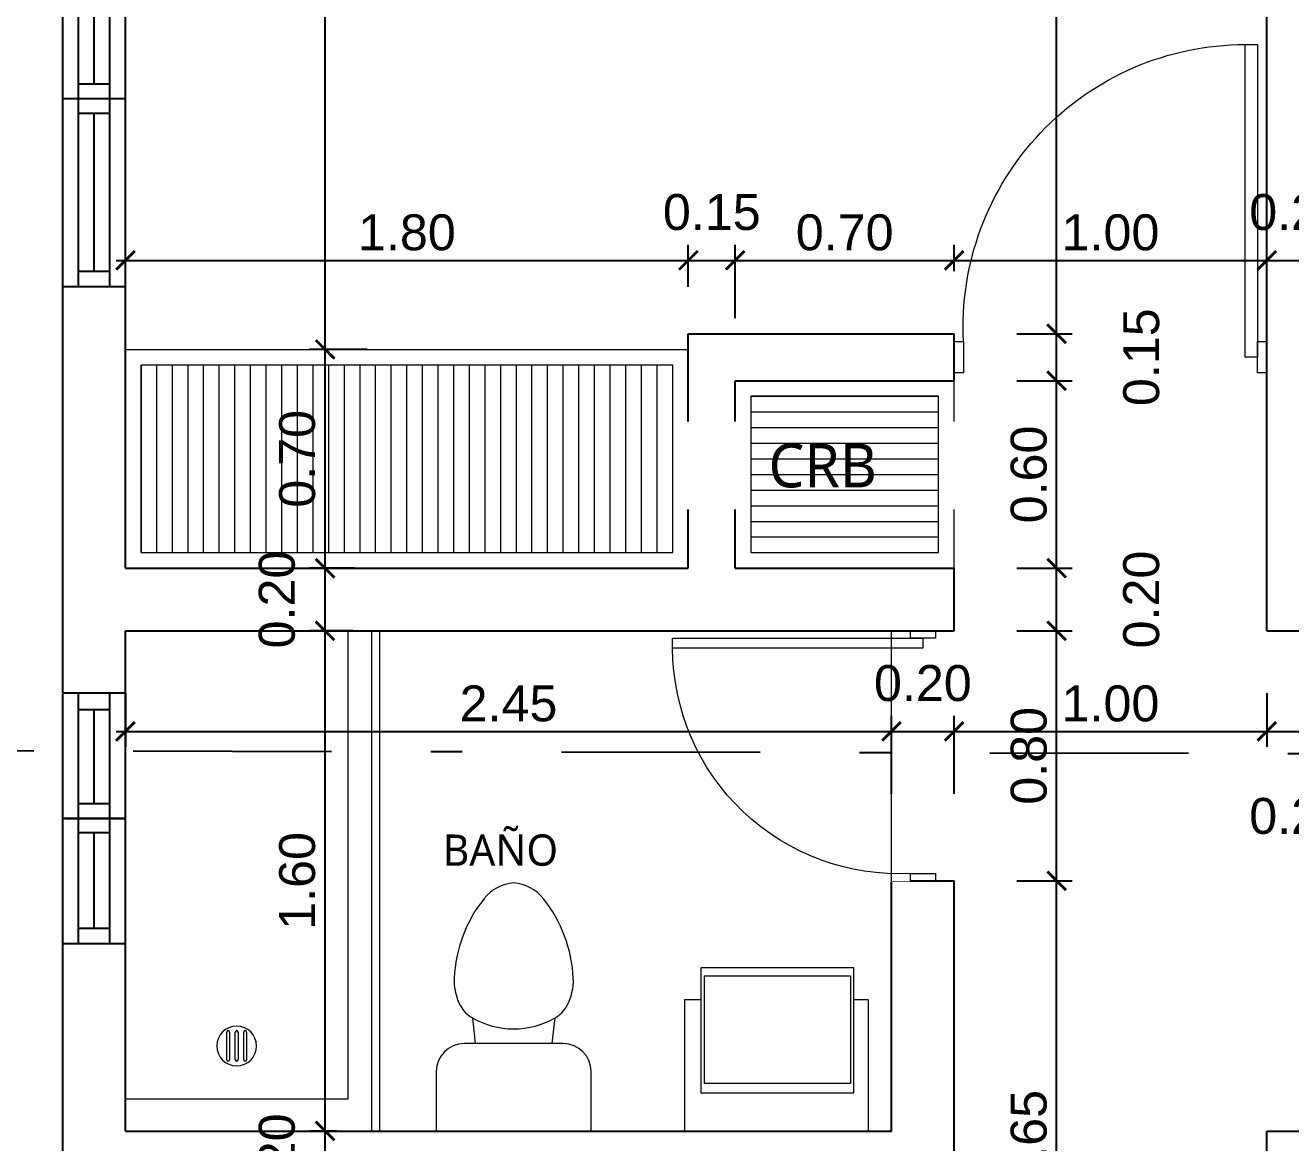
# Model space of a CAD drawing. Header units: feet. Extents: x -417 to 46, y -646 to -218.
# Drawn here: x -77.859 to -73.812, y -285.319 to -281.745 of the extents above; entities that cross this region are included whole.
import ezdxf

# ---------------------------------------------------------------- set-up
doc = ezdxf.new("R2010")
doc.units = ezdxf.units.FT
doc.header["$MEASUREMENT"] = 0
doc.linetypes.add('DASHDOT', pattern=[25.4, 12.7, -6.35, 0, -6.35])
for name, color, linetype, lineweight in [('A-WALL', 4, 'Continuous', 25), ('closet', 8, 'Continuous', 5), ('DIM-COTAS', 1, 'Continuous', 5), ('I-FURN', 2, 'Continuous', 0), ('P-SANR-FIXT', 2, 'Continuous', 9), ('puertas', 8, 'Continuous', 9), ('TXT', 2, 'Continuous', 9)]:
    doc.layers.add(name, color=color, linetype=linetype, lineweight=lineweight)
for name, color, linetype in [('DIM', 10, 'Continuous'), ('GRDUTIY', 5, 'Continuous'), ('PERT-VENT', 2, 'Continuous')]:
    doc.layers.add(name, color=color, linetype=linetype)
doc.styles.add('ads', font='trebuc.ttf', dxfattribs={"height": 0.14})
doc.styles.get("Standard").update_dxf_attribs({"font": 'arial.ttf', "height": 0.115})
doc.dimstyles.new('KEILY', dxfattribs={"dimtxt": 0.115, "dimasz": 0.06, "dimexe": 0.05, "dimexo": 0.2, "dimgap": 0.03, "dimtad": 1, "dimzin": 1, "dimdsep": 46, "dimtxsty": 'Standard', "dimblk": 'ARCHTICK', "dimcen": 2.5, "dimdle": 0.03, "dimclrd": 256, "dimclre": 256, "dimclrt": 7, "dimadec": 0, "dimazin": 0, "dimtfac": 1, "dimtmove": 2, "dimatfit": 3, "dimfxl": 0.2, "dimfxlon": 1, "dimtolj": 1, "dimtzin": 1, "dimarcsym": 0})

# ---------------------------------------------------------------- blocks, each defined once
blk = doc.blocks.new('bath_sink_6127 - bath_sink_6127-V2-Nivel 1')
at = {"layer": 'I-FURN'}
for p, q in [((0.2933, 0.2974), (-0.1268, 0.2974)), ((-0.1268, 0.2974), (-0.1268, -0.29)), ((0.2933, 0.2442), (0.2933, 0.2974)), ((0.3949, 0.2442), (-0.0052, 0.2442)), ((-0.0052, 0.2442), (-0.0052, -0.2448)), ((0.3949, -0.2448), (0.3949, 0.2442)), ((0.0254, -0.2336), (0.0254, 0.233)), ((0.0254, 0.233), (0.3695, 0.233)), ((0.3695, 0.233), (0.3695, -0.2336)), ((0.3695, -0.2336), (0.0254, -0.2336)), ((-0.0052, -0.2448), (0.3949, -0.2448)), ((0.2933, -0.29), (0.2933, -0.2448)), ((0.2933, -0.29), (-0.1268, -0.29))]:
    blk.add_line(p, q, dxfattribs=at)
blk = doc.blocks.new('Toilet_-_Tank_-_3D_4840 - 17_ High_ Seat Not Visible-536545-Nivel 1')
at = {"layer": 'P-SANR-FIXT'}
for p, q in [((0.2476, 0.4889), (-0.2476, 0.4889)), ((-0.2476, 0.4889), (-0.2476, 0.2984)), ((0.2476, 0.2984), (0.2476, 0.4889)), ((-0.1587, 0.2096), (-0.1228, 0.2096)), ((-0.1228, 0.2096), (-0.1323, 0.127)), ((-0.1228, 0.2096), (0.1228, 0.2096)), ((0.1323, 0.127), (0.1228, 0.2096)), ((0.1228, 0.2096), (0.1588, 0.2096))]:
    blk.add_line(p, q, dxfattribs=at)
for centre, radius, start, end in [((-0.1587, 0.2984), 0.0889, 180, 270), ((0.1588, 0.2984), 0.0889, 270, 360), ((0.0005, -0.104), 0.2664, 90.1019, 119.8981), ((-0.0005, -0.104), 0.2664, 60.1019, 89.8981), ((-0.0827, 0.0408), 0.0995, 119.8981, 151.0596), ((0.0827, 0.0408), 0.0995, 28.9404, 60.1019), ((-0.0233, 0.0079), 0.1674, 151.0596, 182.709), ((0.0233, 0.0079), 0.1674, 357.291, 28.9404), ((0.2505, 0.0209), 0.4415, 182.709, 218.5058), ((-0.2505, 0.0209), 0.4415, 321.4942, 357.291), ((0.0113, -0.1694), 0.1359, 218.5058, 265.219), ((-0.0113, -0.1694), 0.1359, 274.781, 321.4942)]:
    blk.add_arc(centre, radius, start, end, dxfattribs=at)
blk = doc.blocks.new('A$C3D6C2CD6')
at = {"layer": 'P-SANR-FIXT'}
for p, q in [((0, 1.6), (0.7874, 1.6)), ((0, 0.1016), (0, 1.6)), ((0.7112, 1.6), (0.7112, 0.1016)), ((0.7874, 0), (0.7874, 1.6)), ((0.8128, 1.6), (0.8128, 0)), ((0.3239, 0.2274), (0.3239, 0.3166)), ((0.3327, 0.3166), (0.3327, 0.2274)), ((0.3512, 0.2274), (0.3512, 0.3166)), ((0.36, 0.3166), (0.36, 0.2274)), ((0.3785, 0.2274), (0.3785, 0.3166)), ((0.3873, 0.3166), (0.3873, 0.2274)), ((0.7112, 0.1016), (0, 0.1016)), ((0, 0), (0.7874, 0)), ((0.1238, 0), (0.7874, 0)), ((0.8128, 0), (0.7874, 0)), ((0.8128, 0), (0.7874, 0))]:
    blk.add_line(p, q, dxfattribs=at)
for centre, radius, start, end in [((0.3556, 0.272), 0.0635, 90, 270), ((0.3556, 0.272), 0.0635, 90, 270), ((0.3556, 0.272), 0.0635, 270, 90), ((0.3556, 0.272), 0.0635, 270, 90), ((0.3283, 0.3166), 0.00444, 360, 180), ((0.3556, 0.3166), 0.00444, 360, 180), ((0.3829, 0.3166), 0.00444, 360, 180), ((0.3283, 0.2274), 0.00444, 180, 360), ((0.3556, 0.2274), 0.00444, 180, 360), ((0.3829, 0.2274), 0.00444, 180, 360)]:
    blk.add_arc(centre, radius, start, end, dxfattribs=at)
blk = doc.blocks.new('A$C4D292AF4')
at = {"layer": 'puertas'}
for points in [[(0.03, 0.05), (0.07, 0.05), (0.07, 1.05), (0.03, 1.05)], [(0, 0), (0.03, 0), (0.03, 0.1), (0, 0.1)], [(0.97, 0), (1, 0), (1, 0.1), (0.97, 0.1)]]:
    blk.add_lwpolyline(points, close=True, dxfattribs=at)
blk.add_arc((0.0677, 0.1465), 0.9035, 357.0481, 89.8556, dxfattribs=at)
blk = doc.blocks.new('A$C72735B25')
at = {"layer": 'PERT-VENT', "extrusion": (-1.27878e-17, -1.31713e-15, -1)}
for p, q in [((0, 0), (0, 1.2032)), ((0.05, 0), (0.05, 1.2032)), ((0.15, 0), (0.15, 1.2032)), ((0.2, 0), (0.2, 1.2032)), ((0.1, 0.6483), (0.1, 1.1494)), ((0.15, 0.6483), (0.05, 0.6483)), ((0.2, 0.6016), (0, 0.6016)), ((0.15, 0.5549), (0.05, 0.5549)), ((0.1, 0.0499), (0.1, 0.5549)), ((0.05, 0.0499), (0.15, 0.0499))]:
    blk.add_line(p, q, dxfattribs=at)
at = {"layer": 'PERT-VENT', "extrusion": (-1.27878e-17, 1.31713e-15, -1)}
blk.add_line((0.05, 1.1533), (0.15, 1.1533), dxfattribs=at)
blk = doc.blocks.new('_ArchTick')
at = {"layer": 'DIM-COTAS', "color": 0, "const_width": 0.15}
blk.add_lwpolyline([(-0.5, -0.5), (0.5, 0.5)], dxfattribs=at)
blk = doc.blocks.new('*D1174')
at = {"layer": 'Defpoints', "color": 0, "transparency": 16777216}
for p in [(-77.9264, -282.5821), (-78.4368, -283.4821), (-77.7264, -283.4821)]:
    blk.add_point(p, dxfattribs=at)
at = {"layer": 'DIM', "lineweight": -2, "transparency": 16777216}
for p, q in [((-78.4368, -282.5521), (-78.4368, -283.5121)), ((-78.2368, -282.5821), (-78.4868, -282.5821)), ((-78.2368, -283.4821), (-78.4868, -283.4821))]:
    blk.add_line(p, q, dxfattribs=at)
at = {"layer": 'DIM', "lineweight": -2, "transparency": 16777216, "xscale": 0.06, "yscale": 0.06, "zscale": 0.06}
for p, rotation in [((-78.4368, -282.5821), 90), ((-78.4368, -283.4821), 270)]:
    blk.add_blockref('_ArchTick', p, dxfattribs=dict(at, rotation=rotation))
at = {"layer": 'DIM', "color": 7, "transparency": 16777216, "insert": (-78.5255, -283.0321), "char_height": 0.115, "attachment_point": 5, "rotation": 90}
blk.add_mtext('\\A1;0.90', dxfattribs=at)
blk = doc.blocks.new('*D1175')
at = {"layer": 'Defpoints', "color": 0, "transparency": 16777216}
for p in [(-77.7264, -283.4821), (-78.4368, -283.6821), (-77.7264, -283.6821)]:
    blk.add_point(p, dxfattribs=at)
at = {"layer": 'DIM', "lineweight": -2, "transparency": 16777216}
for p, q in [((-78.4368, -283.4521), (-78.4368, -283.7121)), ((-78.2368, -283.4821), (-78.4868, -283.4821)), ((-78.2368, -283.6821), (-78.4868, -283.6821))]:
    blk.add_line(p, q, dxfattribs=at)
at = {"layer": 'DIM', "lineweight": -2, "transparency": 16777216, "xscale": 0.06, "yscale": 0.06, "zscale": 0.06}
for p, rotation in [((-78.4368, -283.4821), 90), ((-78.4368, -283.6821), 270)]:
    blk.add_blockref('_ArchTick', p, dxfattribs=dict(at, rotation=rotation))
at = {"layer": 'DIM', "color": 7, "transparency": 16777216, "insert": (-78.5905, -283.5821), "char_height": 0.115, "attachment_point": 5, "rotation": 90}
blk.add_mtext('\\A1;0.20', dxfattribs=at)
blk = doc.blocks.new('*D1176')
at = {"layer": 'Defpoints', "color": 0, "transparency": 16777216}
for p in [(-77.7264, -283.6821), (-78.4368, -283.8805), (-77.9264, -283.8805)]:
    blk.add_point(p, dxfattribs=at)
at = {"layer": 'DIM', "lineweight": -2, "transparency": 16777216}
for p, q in [((-78.4368, -283.6521), (-78.4368, -283.9105)), ((-78.2368, -283.6821), (-78.4868, -283.6821)), ((-78.2368, -283.8805), (-78.4868, -283.8805))]:
    blk.add_line(p, q, dxfattribs=at)
at = {"layer": 'DIM', "lineweight": -2, "transparency": 16777216, "xscale": 0.06, "yscale": 0.06, "zscale": 0.06}
for p, rotation in [((-78.4368, -283.6821), 90), ((-78.4368, -283.8805), 270)]:
    blk.add_blockref('_ArchTick', p, dxfattribs=dict(at, rotation=rotation))
at = {"layer": 'DIM', "color": 7, "transparency": 16777216, "insert": (-78.3174, -283.7813), "char_height": 0.115, "attachment_point": 5, "rotation": 90}
blk.add_mtext('\\A1;0.20', dxfattribs=at)
blk = doc.blocks.new('*D1178')
at = {"layer": 'Defpoints', "color": 0, "transparency": 16777216}
for p in [(-77.9264, -284.6837), (-78.4368, -285.2821), (-77.7264, -285.2821)]:
    blk.add_point(p, dxfattribs=at)
at = {"layer": 'DIM', "lineweight": -2, "transparency": 16777216}
for p, q in [((-78.4368, -284.6537), (-78.4368, -285.3121)), ((-78.2368, -284.6837), (-78.4868, -284.6837)), ((-78.2368, -285.2821), (-78.4868, -285.2821))]:
    blk.add_line(p, q, dxfattribs=at)
at = {"layer": 'DIM', "lineweight": -2, "transparency": 16777216, "xscale": 0.06, "yscale": 0.06, "zscale": 0.06}
for p, rotation in [((-78.4368, -284.6837), 90), ((-78.4368, -285.2821), 270)]:
    blk.add_blockref('_ArchTick', p, dxfattribs=dict(at, rotation=rotation))
at = {"layer": 'DIM', "color": 7, "transparency": 16777216, "insert": (-78.5255, -284.9829), "char_height": 0.115, "attachment_point": 5, "rotation": 90}
blk.add_mtext('\\A1;0.60', dxfattribs=at)
blk = doc.blocks.new('*D1179')
at = {"layer": 'Defpoints', "color": 0, "transparency": 16777216}
for p in [(-77.7264, -285.2821), (-78.4368, -285.4821), (-77.7264, -285.4821)]:
    blk.add_point(p, dxfattribs=at)
at = {"layer": 'DIM', "lineweight": -2, "transparency": 16777216}
for p, q in [((-78.4368, -285.2521), (-78.4368, -285.5121)), ((-78.2368, -285.2821), (-78.4868, -285.2821)), ((-78.2368, -285.4821), (-78.4868, -285.4821))]:
    blk.add_line(p, q, dxfattribs=at)
at = {"layer": 'DIM', "lineweight": -2, "transparency": 16777216, "xscale": 0.06, "yscale": 0.06, "zscale": 0.06}
for p, rotation in [((-78.4368, -285.2821), 90), ((-78.4368, -285.4821), 270)]:
    blk.add_blockref('_ArchTick', p, dxfattribs=dict(at, rotation=rotation))
at = {"layer": 'DIM', "color": 7, "transparency": 16777216, "insert": (-78.3152, -285.3821), "char_height": 0.115, "attachment_point": 5, "rotation": 90}
blk.add_mtext('\\A1;0.20', dxfattribs=at)
blk = doc.blocks.new('*D1254')
at = {"layer": 'Defpoints', "color": 0, "transparency": 16777216}
for p in [(-75.7383, -282.4972), (-77.5383, -282.7821), (-75.7383, -282.7821)]:
    blk.add_point(p, dxfattribs=at)
at = {"layer": 'DIM', "lineweight": -2, "transparency": 16777216}
for p, q in [((-77.5383, -282.5821), (-77.5383, -282.4472)), ((-75.7383, -282.5821), (-75.7383, -282.4472)), ((-77.5683, -282.4972), (-75.7083, -282.4972))]:
    blk.add_line(p, q, dxfattribs=at)
at = {"layer": 'DIM', "lineweight": -2, "transparency": 16777216, "xscale": 0.06, "yscale": 0.06, "zscale": 0.06, "rotation": 180}
blk.add_blockref('_ArchTick', (-77.5383, -282.4972), dxfattribs=at)
at = {"layer": 'DIM', "lineweight": -2, "transparency": 16777216, "xscale": 0.06, "yscale": 0.06, "zscale": 0.06}
blk.add_blockref('_ArchTick', (-75.7383, -282.4972), dxfattribs=at)
at = {"layer": 'DIM', "color": 7, "transparency": 16777216, "insert": (-76.6383, -282.4084), "char_height": 0.115, "attachment_point": 5}
blk.add_mtext('\\A1;1.80', dxfattribs=at)
blk = doc.blocks.new('*D1255')
at = {"layer": 'Defpoints', "color": 0, "transparency": 16777216}
for p in [(-75.5883, -282.4972), (-75.7383, -282.7821), (-75.5883, -282.8821)]:
    blk.add_point(p, dxfattribs=at)
at = {"layer": 'DIM', "lineweight": -2, "transparency": 16777216}
for p, q in [((-75.7383, -282.5821), (-75.7383, -282.4472)), ((-75.5883, -282.6821), (-75.5883, -282.4472)), ((-75.7683, -282.4972), (-75.5583, -282.4972))]:
    blk.add_line(p, q, dxfattribs=at)
at = {"layer": 'DIM', "lineweight": -2, "transparency": 16777216, "xscale": 0.06, "yscale": 0.06, "zscale": 0.06, "rotation": 180}
blk.add_blockref('_ArchTick', (-75.7383, -282.4972), dxfattribs=at)
at = {"layer": 'DIM', "lineweight": -2, "transparency": 16777216, "xscale": 0.06, "yscale": 0.06, "zscale": 0.06}
blk.add_blockref('_ArchTick', (-75.5883, -282.4972), dxfattribs=at)
at = {"layer": 'DIM', "color": 7, "transparency": 16777216, "insert": (-75.6633, -282.3434), "char_height": 0.115, "attachment_point": 5}
blk.add_mtext('\\A1;0.15', dxfattribs=at)
blk = doc.blocks.new('*D1256')
at = {"layer": 'Defpoints', "color": 0, "transparency": 16777216}
for p in [(-74.8883, -282.4972), (-74.8883, -282.7321), (-75.5883, -282.8821)]:
    blk.add_point(p, dxfattribs=at)
at = {"layer": 'DIM', "lineweight": -2, "transparency": 16777216}
for p, q in [((-75.5883, -282.6821), (-75.5883, -282.4472)), ((-74.8883, -282.5321), (-74.8883, -282.4472)), ((-75.6183, -282.4972), (-74.8583, -282.4972))]:
    blk.add_line(p, q, dxfattribs=at)
at = {"layer": 'DIM', "lineweight": -2, "transparency": 16777216, "xscale": 0.06, "yscale": 0.06, "zscale": 0.06, "rotation": 180}
blk.add_blockref('_ArchTick', (-75.5883, -282.4972), dxfattribs=at)
at = {"layer": 'DIM', "lineweight": -2, "transparency": 16777216, "xscale": 0.06, "yscale": 0.06, "zscale": 0.06}
blk.add_blockref('_ArchTick', (-74.8883, -282.4972), dxfattribs=at)
at = {"layer": 'DIM', "color": 7, "transparency": 16777216, "insert": (-75.2383, -282.4084), "char_height": 0.115, "attachment_point": 5}
blk.add_mtext('\\A1;0.70', dxfattribs=at)
blk = doc.blocks.new('*D1257')
at = {"layer": 'Defpoints', "color": 0, "transparency": 16777216}
for p in [(-73.8883, -282.4972), (-73.8883, -282.6492), (-74.8883, -282.7321)]:
    blk.add_point(p, dxfattribs=at)
at = {"layer": 'DIM', "lineweight": -2, "transparency": 16777216}
for p, q in [((-74.8883, -282.5321), (-74.8883, -282.4472)), ((-73.8883, -282.4972), (-73.8883, -282.4472)), ((-74.9183, -282.4972), (-73.8583, -282.4972))]:
    blk.add_line(p, q, dxfattribs=at)
at = {"layer": 'DIM', "lineweight": -2, "transparency": 16777216, "xscale": 0.06, "yscale": 0.06, "zscale": 0.06, "rotation": 180}
blk.add_blockref('_ArchTick', (-74.8883, -282.4972), dxfattribs=at)
at = {"layer": 'DIM', "lineweight": -2, "transparency": 16777216, "xscale": 0.06, "yscale": 0.06, "zscale": 0.06}
blk.add_blockref('_ArchTick', (-73.8883, -282.4972), dxfattribs=at)
at = {"layer": 'DIM', "color": 7, "transparency": 16777216, "insert": (-74.3883, -282.4084), "char_height": 0.115, "attachment_point": 5}
blk.add_mtext('\\A1;1.00', dxfattribs=at)
blk = doc.blocks.new('*D1277')
at = {"layer": 'Defpoints', "color": 0, "transparency": 16777216}
for p in [(-73.6883, -282.4972), (-73.8883, -282.6492), (-73.6883, -282.6492)]:
    blk.add_point(p, dxfattribs=at)
at = {"layer": 'DIM', "lineweight": -2, "transparency": 16777216}
for p, q in [((-73.8883, -282.4972), (-73.8883, -282.4472)), ((-73.6883, -282.4972), (-73.6883, -282.4472)), ((-73.9183, -282.4972), (-73.6583, -282.4972))]:
    blk.add_line(p, q, dxfattribs=at)
at = {"layer": 'DIM', "lineweight": -2, "transparency": 16777216, "xscale": 0.06, "yscale": 0.06, "zscale": 0.06, "rotation": 180}
blk.add_blockref('_ArchTick', (-73.8883, -282.4972), dxfattribs=at)
at = {"layer": 'DIM', "lineweight": -2, "transparency": 16777216, "xscale": 0.06, "yscale": 0.06, "zscale": 0.06}
blk.add_blockref('_ArchTick', (-73.6883, -282.4972), dxfattribs=at)
at = {"layer": 'DIM', "color": 7, "transparency": 16777216, "insert": (-73.7883, -282.3434), "char_height": 0.115, "attachment_point": 5}
blk.add_mtext('\\A1;0.20', dxfattribs=at)
blk = doc.blocks.new('*D1315')
at = {"layer": 'Defpoints', "color": 0, "transparency": 16777216}
for p in [(-77.5383, -283.6821), (-75.0883, -284.0038), (-75.0883, -284.4821)]:
    blk.add_point(p, dxfattribs=at)
at = {"layer": 'DIM', "lineweight": -2, "transparency": 16777216}
for p, q in [((-77.5383, -283.8821), (-77.5383, -284.0538)), ((-75.0883, -284.2038), (-75.0883, -283.9538)), ((-77.5683, -284.0038), (-75.0583, -284.0038))]:
    blk.add_line(p, q, dxfattribs=at)
at = {"layer": 'DIM', "lineweight": -2, "transparency": 16777216, "xscale": 0.06, "yscale": 0.06, "zscale": 0.06, "rotation": 180}
blk.add_blockref('_ArchTick', (-77.5383, -284.0038), dxfattribs=at)
at = {"layer": 'DIM', "lineweight": -2, "transparency": 16777216, "xscale": 0.06, "yscale": 0.06, "zscale": 0.06}
blk.add_blockref('_ArchTick', (-75.0883, -284.0038), dxfattribs=at)
at = {"layer": 'DIM', "color": 7, "transparency": 16777216, "insert": (-76.3133, -283.9151), "char_height": 0.115, "attachment_point": 5}
blk.add_mtext('\\A1;2.45', dxfattribs=at)
blk = doc.blocks.new('*D1316')
at = {"layer": 'Defpoints', "color": 0, "transparency": 16777216}
for p in [(-74.8883, -284.0038), (-75.0883, -284.4821), (-74.8883, -284.5906)]:
    blk.add_point(p, dxfattribs=at)
at = {"layer": 'DIM', "lineweight": -2, "transparency": 16777216}
for p, q in [((-75.0883, -284.2038), (-75.0883, -283.9538)), ((-74.8883, -284.2038), (-74.8883, -283.9538)), ((-75.1183, -284.0038), (-74.8583, -284.0038))]:
    blk.add_line(p, q, dxfattribs=at)
at = {"layer": 'DIM', "lineweight": -2, "transparency": 16777216, "xscale": 0.06, "yscale": 0.06, "zscale": 0.06, "rotation": 180}
blk.add_blockref('_ArchTick', (-75.0883, -284.0038), dxfattribs=at)
at = {"layer": 'DIM', "lineweight": -2, "transparency": 16777216, "xscale": 0.06, "yscale": 0.06, "zscale": 0.06}
blk.add_blockref('_ArchTick', (-74.8883, -284.0038), dxfattribs=at)
at = {"layer": 'DIM', "color": 7, "transparency": 16777216, "insert": (-74.9883, -283.8501), "char_height": 0.115, "attachment_point": 5}
blk.add_mtext('\\A1;0.20', dxfattribs=at)
blk = doc.blocks.new('*D1317')
at = {"layer": 'Defpoints', "color": 0, "transparency": 16777216}
for p in [(-73.8883, -283.6821), (-73.8883, -284.0038), (-74.8883, -284.5906)]:
    blk.add_point(p, dxfattribs=at)
at = {"layer": 'DIM', "lineweight": -2, "transparency": 16777216}
for p, q in [((-73.8883, -283.8821), (-73.8883, -284.0538)), ((-74.8883, -284.2038), (-74.8883, -283.9538)), ((-74.9183, -284.0038), (-73.8583, -284.0038))]:
    blk.add_line(p, q, dxfattribs=at)
at = {"layer": 'DIM', "lineweight": -2, "transparency": 16777216, "xscale": 0.06, "yscale": 0.06, "zscale": 0.06, "rotation": 180}
blk.add_blockref('_ArchTick', (-74.8883, -284.0038), dxfattribs=at)
at = {"layer": 'DIM', "lineweight": -2, "transparency": 16777216, "xscale": 0.06, "yscale": 0.06, "zscale": 0.06}
blk.add_blockref('_ArchTick', (-73.8883, -284.0038), dxfattribs=at)
at = {"layer": 'DIM', "color": 7, "transparency": 16777216, "insert": (-74.3883, -283.9151), "char_height": 0.115, "attachment_point": 5}
blk.add_mtext('\\A1;1.00', dxfattribs=at)
blk = doc.blocks.new('*D1318')
at = {"layer": 'Defpoints', "color": 0, "transparency": 16777216}
for p in [(-73.8883, -283.6821), (-73.6883, -283.6821), (-73.6883, -284.0038)]:
    blk.add_point(p, dxfattribs=at)
at = {"layer": 'DIM', "lineweight": -2, "transparency": 16777216}
for p, q in [((-73.8883, -283.8821), (-73.8883, -284.0538)), ((-73.6883, -283.8821), (-73.6883, -284.0538)), ((-73.9183, -284.0038), (-73.6583, -284.0038))]:
    blk.add_line(p, q, dxfattribs=at)
at = {"layer": 'DIM', "lineweight": -2, "transparency": 16777216, "xscale": 0.06, "yscale": 0.06, "zscale": 0.06, "rotation": 180}
blk.add_blockref('_ArchTick', (-73.8883, -284.0038), dxfattribs=at)
at = {"layer": 'DIM', "lineweight": -2, "transparency": 16777216, "xscale": 0.06, "yscale": 0.06, "zscale": 0.06}
blk.add_blockref('_ArchTick', (-73.6883, -284.0038), dxfattribs=at)
at = {"layer": 'DIM', "color": 7, "transparency": 16777216, "insert": (-73.7883, -284.275), "char_height": 0.115, "attachment_point": 5}
blk.add_mtext('\\A1;0.20', dxfattribs=at)
blk = doc.blocks.new('*D1341')
at = {"layer": 'Defpoints', "color": 0, "transparency": 16777216}
for p in [(-76.8999, -285.2821), (-76.663, -285.2821), (-76.7649, -285.4821)]:
    blk.add_point(p, dxfattribs=at)
at = {"layer": 'DIM', "lineweight": -2, "transparency": 16777216}
for p, q in [((-76.8999, -285.5121), (-76.8999, -285.2521)), ((-76.863, -285.2821), (-76.9499, -285.2821)), ((-76.8999, -285.4821), (-76.9499, -285.4821))]:
    blk.add_line(p, q, dxfattribs=at)
at = {"layer": 'DIM', "lineweight": -2, "transparency": 16777216, "xscale": 0.06, "yscale": 0.06, "zscale": 0.06}
for p, rotation in [((-76.8999, -285.2821), 90), ((-76.8999, -285.4821), 270)]:
    blk.add_blockref('_ArchTick', p, dxfattribs=dict(at, rotation=rotation))
at = {"layer": 'DIM', "color": 7, "transparency": 16777216, "insert": (-77.0536, -285.3821), "char_height": 0.115, "attachment_point": 5, "rotation": 90}
blk.add_mtext('\\A1;0.20', dxfattribs=at)
blk = doc.blocks.new('*D1342')
at = {"layer": 'Defpoints', "color": 0, "transparency": 16777216}
for p in [(-76.8999, -283.6821), (-76.61, -283.6821), (-76.663, -285.2821)]:
    blk.add_point(p, dxfattribs=at)
at = {"layer": 'DIM', "lineweight": -2, "transparency": 16777216}
for p, q in [((-76.8999, -285.3121), (-76.8999, -283.6521)), ((-76.81, -283.6821), (-76.9499, -283.6821)), ((-76.863, -285.2821), (-76.9499, -285.2821))]:
    blk.add_line(p, q, dxfattribs=at)
at = {"layer": 'DIM', "lineweight": -2, "transparency": 16777216, "xscale": 0.06, "yscale": 0.06, "zscale": 0.06}
for p, rotation in [((-76.8999, -283.6821), 90), ((-76.8999, -285.2821), 270)]:
    blk.add_blockref('_ArchTick', p, dxfattribs=dict(at, rotation=rotation))
at = {"layer": 'DIM', "color": 7, "transparency": 16777216, "insert": (-76.9886, -284.4821), "char_height": 0.115, "attachment_point": 5, "rotation": 90}
blk.add_mtext('\\A1;1.60', dxfattribs=at)
blk = doc.blocks.new('*D1343')
at = {"layer": 'Defpoints', "color": 0, "transparency": 16777216}
for p in [(-76.8999, -283.4821), (-76.606, -283.4821), (-76.61, -283.6821)]:
    blk.add_point(p, dxfattribs=at)
at = {"layer": 'DIM', "lineweight": -2, "transparency": 16777216}
for p, q in [((-76.8999, -283.7121), (-76.8999, -283.4521)), ((-76.806, -283.4821), (-76.9499, -283.4821)), ((-76.81, -283.6821), (-76.9499, -283.6821))]:
    blk.add_line(p, q, dxfattribs=at)
at = {"layer": 'DIM', "lineweight": -2, "transparency": 16777216, "xscale": 0.06, "yscale": 0.06, "zscale": 0.06}
for p, rotation in [((-76.8999, -283.4821), 90), ((-76.8999, -283.6821), 270)]:
    blk.add_blockref('_ArchTick', p, dxfattribs=dict(at, rotation=rotation))
at = {"layer": 'DIM', "color": 7, "transparency": 16777216, "insert": (-77.0536, -283.5821), "char_height": 0.115, "attachment_point": 5, "rotation": 90}
blk.add_mtext('\\A1;0.20', dxfattribs=at)
blk = doc.blocks.new('*D1344')
at = {"layer": 'Defpoints', "color": 0, "transparency": 16777216}
for p in [(-76.8999, -282.7821), (-76.5652, -282.7821), (-76.606, -283.4821)]:
    blk.add_point(p, dxfattribs=at)
at = {"layer": 'DIM', "lineweight": -2, "transparency": 16777216}
for p, q in [((-76.8999, -283.5121), (-76.8999, -282.7521)), ((-76.7652, -282.7821), (-76.9499, -282.7821)), ((-76.806, -283.4821), (-76.9499, -283.4821))]:
    blk.add_line(p, q, dxfattribs=at)
at = {"layer": 'DIM', "lineweight": -2, "transparency": 16777216, "xscale": 0.06, "yscale": 0.06, "zscale": 0.06}
for p, rotation in [((-76.8999, -282.7821), 90), ((-76.8999, -283.4821), 270)]:
    blk.add_blockref('_ArchTick', p, dxfattribs=dict(at, rotation=rotation))
at = {"layer": 'DIM', "color": 7, "transparency": 16777216, "insert": (-76.9886, -283.1321), "char_height": 0.115, "attachment_point": 5, "rotation": 90}
blk.add_mtext('\\A1;0.70', dxfattribs=at)
blk = doc.blocks.new('*D1345')
at = {"layer": 'Defpoints', "color": 0, "transparency": 16777216}
for p in [(-76.8999, -279.5321), (-76.4149, -279.5321), (-76.5652, -282.7821)]:
    blk.add_point(p, dxfattribs=at)
at = {"layer": 'DIM', "lineweight": -2, "transparency": 16777216}
for p, q in [((-76.8999, -282.8121), (-76.8999, -279.5021)), ((-76.6999, -279.5321), (-76.9499, -279.5321)), ((-76.7652, -282.7821), (-76.9499, -282.7821))]:
    blk.add_line(p, q, dxfattribs=at)
at = {"layer": 'DIM', "lineweight": -2, "transparency": 16777216, "xscale": 0.06, "yscale": 0.06, "zscale": 0.06}
for p, rotation in [((-76.8999, -279.5321), 90), ((-76.8999, -282.7821), 270)]:
    blk.add_blockref('_ArchTick', p, dxfattribs=dict(at, rotation=rotation))
at = {"layer": 'DIM', "color": 7, "transparency": 16777216, "insert": (-76.9887, -281.1571), "char_height": 0.115, "attachment_point": 5, "rotation": 90}
blk.add_mtext('\\A1;3.25', dxfattribs=at)
blk = doc.blocks.new('*D1348')
at = {"layer": 'Defpoints', "color": 0, "transparency": 16777216}
for p in [(-74.8883, -284.4821), (-74.5605, -284.4821), (-74.8883, -286.1321)]:
    blk.add_point(p, dxfattribs=at)
at = {"layer": 'DIM', "lineweight": -2, "transparency": 16777216}
for p, q in [((-74.5605, -286.1621), (-74.5605, -284.4521)), ((-74.6883, -284.4821), (-74.5105, -284.4821)), ((-74.6883, -286.1321), (-74.5105, -286.1321))]:
    blk.add_line(p, q, dxfattribs=at)
at = {"layer": 'DIM', "lineweight": -2, "transparency": 16777216, "xscale": 0.06, "yscale": 0.06, "zscale": 0.06}
for p, rotation in [((-74.5605, -284.4821), 90), ((-74.5605, -286.1321), 270)]:
    blk.add_blockref('_ArchTick', p, dxfattribs=dict(at, rotation=rotation))
at = {"layer": 'DIM', "color": 7, "transparency": 16777216, "insert": (-74.6492, -285.3071), "char_height": 0.115, "attachment_point": 5, "rotation": 90}
blk.add_mtext('\\A1;1.65', dxfattribs=at)
blk = doc.blocks.new('*D1349')
at = {"layer": 'Defpoints', "color": 0, "transparency": 16777216}
for p in [(-74.8883, -283.6821), (-74.5605, -283.6821), (-74.8883, -284.4821)]:
    blk.add_point(p, dxfattribs=at)
at = {"layer": 'DIM', "lineweight": -2, "transparency": 16777216}
for p, q in [((-74.5605, -284.5121), (-74.5605, -283.6521)), ((-74.6883, -283.6821), (-74.5105, -283.6821)), ((-74.6883, -284.4821), (-74.5105, -284.4821))]:
    blk.add_line(p, q, dxfattribs=at)
at = {"layer": 'DIM', "lineweight": -2, "transparency": 16777216, "xscale": 0.06, "yscale": 0.06, "zscale": 0.06}
for p, rotation in [((-74.5605, -283.6821), 90), ((-74.5605, -284.4821), 270)]:
    blk.add_blockref('_ArchTick', p, dxfattribs=dict(at, rotation=rotation))
at = {"layer": 'DIM', "color": 7, "transparency": 16777216, "insert": (-74.6492, -284.0821), "char_height": 0.115, "attachment_point": 5, "rotation": 90}
blk.add_mtext('\\A1;0.80', dxfattribs=at)
blk = doc.blocks.new('*D1356')
at = {"layer": 'Defpoints', "color": 0, "transparency": 16777216}
for p in [(-74.8883, -283.4821), (-74.5605, -283.4821), (-74.8883, -283.6821)]:
    blk.add_point(p, dxfattribs=at)
at = {"layer": 'DIM', "lineweight": -2, "transparency": 16777216}
for p, q in [((-74.5605, -283.7121), (-74.5605, -283.4521)), ((-74.6883, -283.4821), (-74.5105, -283.4821)), ((-74.6883, -283.6821), (-74.5105, -283.6821))]:
    blk.add_line(p, q, dxfattribs=at)
at = {"layer": 'DIM', "lineweight": -2, "transparency": 16777216, "xscale": 0.06, "yscale": 0.06, "zscale": 0.06}
for p, rotation in [((-74.5605, -283.4821), 90), ((-74.5605, -283.6821), 270)]:
    blk.add_blockref('_ArchTick', p, dxfattribs=dict(at, rotation=rotation))
at = {"layer": 'DIM', "color": 7, "transparency": 16777216, "insert": (-74.2894, -283.5821), "char_height": 0.115, "attachment_point": 5, "rotation": 90}
blk.add_mtext('\\A1;0.20', dxfattribs=at)
blk = doc.blocks.new('*D1357')
at = {"layer": 'Defpoints', "color": 0, "transparency": 16777216}
for p in [(-74.8883, -282.7321), (-74.5605, -282.7321), (-74.8883, -282.8821)]:
    blk.add_point(p, dxfattribs=at)
at = {"layer": 'DIM', "lineweight": -2, "transparency": 16777216}
for p, q in [((-74.5605, -282.9121), (-74.5605, -282.7021)), ((-74.6883, -282.7321), (-74.5105, -282.7321)), ((-74.6883, -282.8821), (-74.5105, -282.8821))]:
    blk.add_line(p, q, dxfattribs=at)
at = {"layer": 'DIM', "lineweight": -2, "transparency": 16777216, "xscale": 0.06, "yscale": 0.06, "zscale": 0.06}
for p, rotation in [((-74.5605, -282.7321), 90), ((-74.5605, -282.8821), 270)]:
    blk.add_blockref('_ArchTick', p, dxfattribs=dict(at, rotation=rotation))
at = {"layer": 'DIM', "color": 7, "transparency": 16777216, "insert": (-74.2894, -282.8071), "char_height": 0.115, "attachment_point": 5, "rotation": 90}
blk.add_mtext('\\A1;0.15', dxfattribs=at)
blk = doc.blocks.new('*D1358')
at = {"layer": 'Defpoints', "color": 0, "transparency": 16777216}
for p in [(-74.5605, -279.5321), (-74.0883, -279.5321), (-74.8883, -282.7321)]:
    blk.add_point(p, dxfattribs=at)
at = {"layer": 'DIM', "lineweight": -2, "transparency": 16777216}
for p, q in [((-74.5605, -282.7621), (-74.5605, -279.5021)), ((-74.3605, -279.5321), (-74.6105, -279.5321)), ((-74.6883, -282.7321), (-74.5105, -282.7321))]:
    blk.add_line(p, q, dxfattribs=at)
at = {"layer": 'DIM', "lineweight": -2, "transparency": 16777216, "xscale": 0.06, "yscale": 0.06, "zscale": 0.06}
for p, rotation in [((-74.5605, -279.5321), 90), ((-74.5605, -282.7321), 270)]:
    blk.add_blockref('_ArchTick', p, dxfattribs=dict(at, rotation=rotation))
at = {"layer": 'DIM', "color": 7, "transparency": 16777216, "insert": (-74.6493, -281.1321), "char_height": 0.115, "attachment_point": 5, "rotation": 90}
blk.add_mtext('\\A1;3.20', dxfattribs=at)
blk = doc.blocks.new('*D1359')
at = {"layer": 'Defpoints', "color": 0, "transparency": 16777216}
for p in [(-74.8883, -282.8821), (-74.5605, -282.8821), (-74.8883, -283.4821)]:
    blk.add_point(p, dxfattribs=at)
at = {"layer": 'DIM', "lineweight": -2, "transparency": 16777216}
for p, q in [((-74.6883, -282.8821), (-74.5105, -282.8821)), ((-74.5605, -283.5121), (-74.5605, -282.8521)), ((-74.6883, -283.4821), (-74.5105, -283.4821))]:
    blk.add_line(p, q, dxfattribs=at)
at = {"layer": 'DIM', "lineweight": -2, "transparency": 16777216, "xscale": 0.06, "yscale": 0.06, "zscale": 0.06}
for p, rotation in [((-74.5605, -282.8821), 90), ((-74.5605, -283.4821), 270)]:
    blk.add_blockref('_ArchTick', p, dxfattribs=dict(at, rotation=rotation))
at = {"layer": 'DIM', "color": 7, "transparency": 16777216, "insert": (-74.6492, -283.1821), "char_height": 0.115, "attachment_point": 5, "rotation": 90}
blk.add_mtext('\\A1;0.60', dxfattribs=at)
blk = doc.blocks.new('A$C559373E3')
at = {"layer": 'PERT-VENT', "extrusion": (-1.27878e-17, -1.31713e-15, -1)}
for p, q in [((0, 0), (0, 0.8)), ((0.05, 0), (0.05, 0.8)), ((0.15, 0), (0.15, 0.8)), ((0.2, 0), (0.2, 0.8)), ((0.1, 0.4483), (0.1, 0.7462)), ((0.15, 0.4483), (0.05, 0.4483)), ((0.2, 0.4016), (0, 0.4016)), ((0.15, 0.3549), (0.05, 0.3549)), ((0.1, 0.0499), (0.1, 0.3549)), ((0.05, 0.0499), (0.15, 0.0499))]:
    blk.add_line(p, q, dxfattribs=at)
at = {"layer": 'PERT-VENT', "extrusion": (-1.27878e-17, 1.31713e-15, -1)}
blk.add_line((0.05, 0.7501), (0.15, 0.7501), dxfattribs=at)

msp = doc.modelspace()

# ---------------------------------------------------------------- linework, layer by layer
at = {"layer": 'A-WALL'}
for p, q in [((-73.8883, -283.6821), (-73.8883, -279.5321)), ((-77.7383, -283.8805), (-77.7383, -282.5821)), ((-77.5383, -283.4821), (-77.5383, -282.5821)), ((-75.7383, -283.4821), (-75.7383, -282.7321)), ((-75.7383, -282.7321), (-74.8883, -282.7321)), ((-74.8883, -282.8821), (-74.8883, -282.7321)), ((-75.5883, -283.4821), (-75.5883, -282.8821)), ((-75.5883, -282.8821), (-74.8883, -282.8821)), ((-77.5383, -283.4821), (-75.7383, -283.4821)), ((-75.5883, -283.4821), (-74.8883, -283.4821)), ((-74.8883, -283.6821), (-74.8883, -283.4821)), ((-77.5383, -283.8805), (-77.5383, -283.6821)), ((-77.5383, -283.6821), (-74.8883, -283.6821)), ((-73.8883, -283.6821), (-73.6883, -283.6821)), ((-75.0883, -285.2821), (-75.0883, -284.4821)), ((-75.0883, -284.4821), (-74.8883, -284.4821)), ((-74.8883, -286.1321), (-74.8883, -284.4821)), ((-77.7383, -286.2785), (-77.7383, -284.6837)), ((-77.5383, -285.2821), (-77.5383, -284.6837)), ((-77.5383, -285.2821), (-75.0883, -285.2821)), ((-73.8883, -290.2821), (-73.8883, -285.2821)), ((-73.8883, -285.2821), (-73.6883, -285.2821))]:
    msp.add_line(p, q, dxfattribs=at)
at = {"layer": 'A-WALL', "extrusion": (-1.27878e-17, -1.31713e-15, -1)}
for p, q in [((-77.5383, -282.5821), (-77.7383, -282.5821)), ((-77.7383, -283.8805), (-77.5383, -283.8805)), ((-77.5383, -284.6837), (-77.7383, -284.6837))]:
    msp.add_line(p, q, dxfattribs=at)
at = {"layer": 'closet'}
for p, q in [((-77.5383, -282.7821), (-75.7383, -282.7821)), ((-74.8883, -283.4821), (-74.8883, -282.8821))]:
    msp.add_line(p, q, dxfattribs=at)
at = {"layer": 'GRDUTIY', "color": 8, "linetype": 'DASHDOT', "ltscale": 0.05}
msp.add_line((-80.2539, -284.0606), (-57.9494, -284.1076), dxfattribs=at)

# ---------------------------------------------------------------- block references
msp.add_blockref('A$C72735B25', (-77.7383, -282.5821))
at = {"layer": 'I-FURN', "rotation": 90}
msp.add_blockref('bath_sink_6127 - bath_sink_6127-V2-Nivel 1', (-75.4536, -285.1553), dxfattribs=at)
at = {"layer": 'puertas', "extrusion": (-6.28888e-16, -1.94037e-15, -1), "xscale": 1.000288939019299, "yscale": 1.000288939019299, "zscale": 1.000288939019299}
msp.add_blockref('A$C4D292AF4', (73.888, -282.8571), dxfattribs=at)

# ---------------------------------------------------------------- dimensions: what is measured, and where the dimension line sits
at = {"layer": 'DIM'}
for base, p1, p2, picture, middle in [((-76.8999, -279.5321), (-76.5652, -282.7821), (-76.4149, -279.5321), '*D1345', (-76.9887, -281.1571)), ((-74.5605, -279.5321), (-74.8883, -282.7321), (-74.0883, -279.5321), '*D1358', (-74.6493, -281.1321)), ((-78.4368, -283.4821), (-77.9264, -282.5821), (-77.7264, -283.4821), '*D1174', (-78.5255, -283.0321)), ((-74.5605, -282.7321), (-74.8883, -282.8821), (-74.8883, -282.7321), '*D1357', (-74.2894, -282.8071)), ((-78.4368, -283.6821), (-77.7264, -283.4821), (-77.7264, -283.6821), '*D1175', (-78.5905, -283.5821)), ((-76.8999, -283.4821), (-76.61, -283.6821), (-76.606, -283.4821), '*D1343', (-77.0536, -283.5821)), ((-74.5605, -283.4821), (-74.8883, -283.6821), (-74.8883, -283.4821), '*D1356', (-74.2894, -283.5821)), ((-74.5605, -283.6821), (-74.8883, -284.4821), (-74.8883, -283.6821), '*D1349', (-74.6492, -284.0821)), ((-74.5605, -284.4821), (-74.8883, -286.1321), (-74.8883, -284.4821), '*D1348', (-74.6492, -285.3071)), ((-78.4368, -285.2821), (-77.9264, -284.6837), (-77.7264, -285.2821), '*D1178', (-78.5255, -284.9829)), ((-76.8999, -285.2821), (-76.7649, -285.4821), (-76.663, -285.2821), '*D1341', (-77.0536, -285.3821))]:
    dim = msp.add_linear_dim(base=base, p1=p1, p2=p2, angle=90, dimstyle='KEILY', dxfattribs=at)
    dim.commit()
    dim.dimension.update_dxf_attribs({"geometry": picture, "text_midpoint": middle})
for base, p1, p2, picture, middle in [((-75.5883, -282.4972), (-75.7383, -282.7821), (-75.5883, -282.8821), '*D1255', (-75.6633, -282.3434)), ((-73.6883, -282.4972), (-73.8883, -282.6492), (-73.6883, -282.6492), '*D1277', (-73.7883, -282.3434)), ((-75.7383, -282.4972), (-77.5383, -282.7821), (-75.7383, -282.7821), '*D1254', (-76.6383, -282.4084)), ((-74.8883, -282.4972), (-75.5883, -282.8821), (-74.8883, -282.7321), '*D1256', (-75.2383, -282.4084)), ((-73.8883, -282.4972), (-74.8883, -282.7321), (-73.8883, -282.6492), '*D1257', (-74.3883, -282.4084)), ((-73.8883, -284.0038), (-74.8883, -284.5906), (-73.8883, -283.6821), '*D1317', (-74.3883, -283.9151)), ((-73.6883, -284.0038), (-73.8883, -283.6821), (-73.6883, -283.6821), '*D1318', (-73.7883, -284.275))]:
    dim = msp.add_linear_dim(base=base, p1=p1, p2=p2, dimstyle='KEILY', dxfattribs=at)
    dim.commit()
    dim.dimension.update_dxf_attribs({"geometry": picture, "text_midpoint": middle})
for base, p1, p2, picture, middle in [((-78.4368, -283.8805), (-77.7264, -283.6821), (-77.9264, -283.8805), '*D1176', (-78.3174, -283.7813)), ((-78.4368, -285.4821), (-77.7264, -285.2821), (-77.7264, -285.4821), '*D1179', (-78.3152, -285.3821))]:
    dim = msp.add_linear_dim(base=base, p1=p1, p2=p2, angle=90, dimstyle='KEILY', dxfattribs=at)
    dim.commit()
    dim.dimension.update_dxf_attribs({"geometry": picture, "text_midpoint": middle, "dimtype": 160})

# ---------------------------------------------------------------- next in the draw order: texts
at = {"layer": 'TXT', "width": 2.688, "attachment_point": 2, "style": 'ads', "bg_fill": 2}
for s, insert, char_height in [('CRB', (-75.3087, -283.0833), 0.14), ('BAÑO', (-76.3389, -284.3337), 0.1)]:
    msp.add_mtext(s, dxfattribs=dict(at, insert=insert, char_height=char_height))

# ---------------------------------------------------------------- next in the draw order: hatches: boundary and pattern name
at = {"layer": 'closet'}
h = msp.add_hatch(dxfattribs=at)
h.set_pattern_fill('ANSI31', color=256, scale=0.4, angle=45, style=0)
h.set_pattern_definition([(90, (-77.488263, -286.132076), (-0.05, 7e-18), [])])
h.paths.add_polyline_path([(-77.4883, -283.4321), (-75.7883, -283.4321), (-75.7883, -282.8321), (-77.4883, -282.8321)])
h = msp.add_hatch(dxfattribs=at)
h.set_pattern_fill('ANSI31', color=256, scale=0.4, angle=315, style=0)
h.set_pattern_definition([(0, (-75.538263, -283.432076), (2e-17, 0.05), [])])
h.paths.add_polyline_path([(-75.5383, -283.4321), (-74.9383, -283.4321), (-74.9383, -282.8321), (-75.5383, -282.8321)])

# ---------------------------------------------------------------- next in the draw order: linework, layer by layer
msp.add_line((-75.0883, -284.4821), (-75.0883, -283.6821), dxfattribs=at)
for points in [[(-77.4883, -283.4321), (-75.7883, -283.4321), (-75.7883, -282.8321), (-77.4883, -282.8321)], [(-75.5383, -283.4321), (-74.9383, -283.4321), (-74.9383, -282.9321), (-75.5383, -282.9321)]]:
    msp.add_lwpolyline(points, close=True, dxfattribs=at)

# ---------------------------------------------------------------- next in the draw order: block references
for name, p in [('A$C3D6C2CD6', (-77.5383, -285.2821)), ('A$C559373E3', (-77.7383, -284.6837))]:
    msp.add_blockref(name, p)
at = {"layer": 'P-SANR-FIXT', "rotation": 179.9999999999976}
msp.add_blockref('Toilet_-_Tank_-_3D_4840 - 17_ High_ Seat Not Visible-536545-Nivel 1', (-76.2967, -284.7931), dxfattribs=at)
at = {"layer": 'puertas', "extrusion": (1.94037e-15, -6.28888e-16, -1), "xscale": 0.8002311512154279, "yscale": 0.8002311512154279, "zscale": 0.8002311512154279, "rotation": 270}
msp.add_blockref('A$C4D292AF4', (74.9483, -283.6818), dxfattribs=at)

# ---------------------------------------------------------------- next in the draw order: dimensions: what is measured, and where the dimension line sits
at = {"layer": 'DIM'}
for base, p1, p2, picture, middle in [((-76.8999, -282.7821), (-76.606, -283.4821), (-76.5652, -282.7821), '*D1344', (-76.9886, -283.1321)), ((-74.5605, -282.8821), (-74.8883, -283.4821), (-74.8883, -282.8821), '*D1359', (-74.6492, -283.1821)), ((-76.8999, -283.6821), (-76.663, -285.2821), (-76.61, -283.6821), '*D1342', (-76.9886, -284.4821))]:
    dim = msp.add_linear_dim(base=base, p1=p1, p2=p2, angle=90, dimstyle='KEILY', dxfattribs=at)
    dim.commit()
    dim.dimension.update_dxf_attribs({"geometry": picture, "text_midpoint": middle})
for base, p1, p2, picture, middle in [((-75.0883, -284.0038), (-77.5383, -283.6821), (-75.0883, -284.4821), '*D1315', (-76.3133, -283.9151)), ((-74.8883, -284.0038), (-75.0883, -284.4821), (-74.8883, -284.5906), '*D1316', (-74.9883, -283.8501))]:
    dim = msp.add_linear_dim(base=base, p1=p1, p2=p2, dimstyle='KEILY', dxfattribs=at)
    dim.commit()
    dim.dimension.update_dxf_attribs({"geometry": picture, "text_midpoint": middle})

doc.saveas('drawing.dxf')
